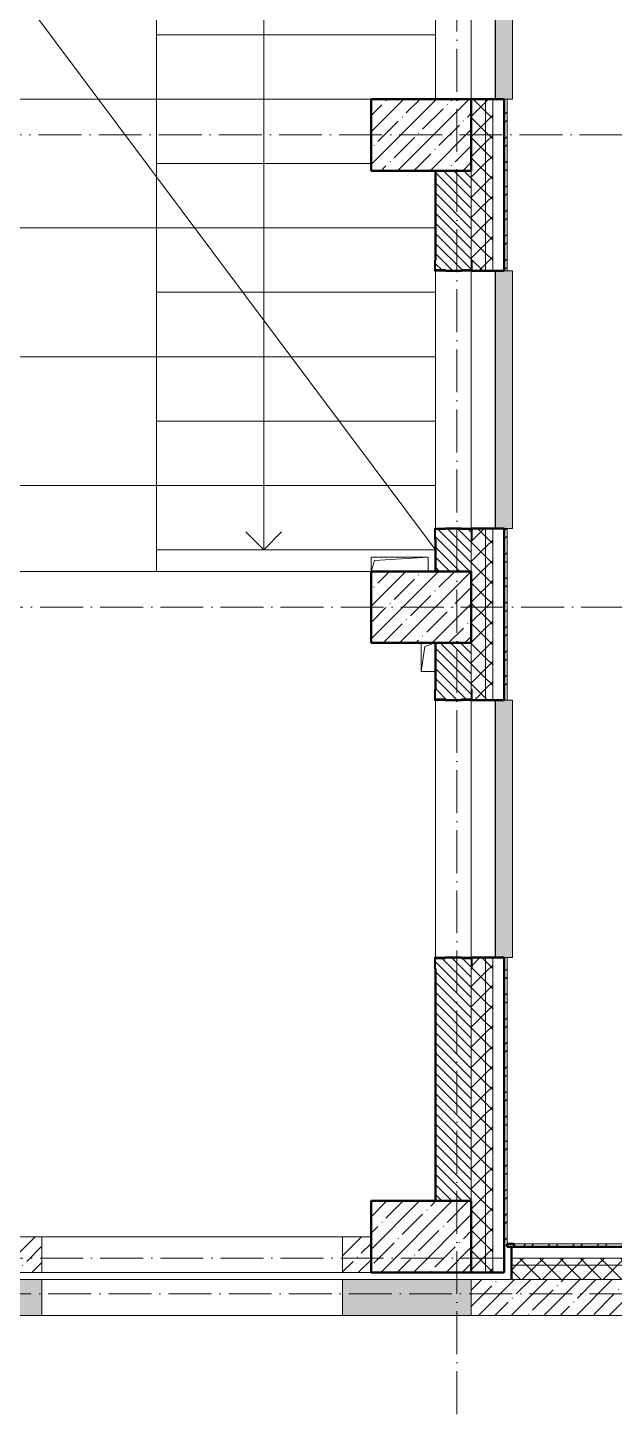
# Model space of a CAD drawing. Header units: millimetres. Extents: x -213536 to 1564669, y -45299 to 942238.
# Drawn here: x 564733 to 568833, y 580125 to 589775 of the extents above; entities that cross this region are included whole.
import ezdxf

# ---------------------------------------------------------------- set-up
doc = ezdxf.new("R2010")
doc.units = ezdxf.units.MM
doc.linetypes.add('50_200_ШТРИХ_1Т_ш5_п1_п1_', pattern=[700, 500, -100, 0, -100])
for name, color, linetype, lineweight in [('3.1) ЖБ окна 1.2 м', 102, 'Continuous', 30), ('A-DETL-____-OTLN-4', 7, 'Continuous', 18), ('A-FLOR-____-OTLN', 7, 'Continuous', 9), ('A-GENM-____-MCUT', 7, 'Continuous', 25), ('A-GENM-____-OTLN', 7, 'Continuous', 9), ('A-GENM-____-OTLN-1', 7, 'Continuous', 25), ('A-GLAZ-____-OTLN', 7, 'Continuous', 9), ('A-WALL-____-MCUT-1', 7, 'Continuous', 9), ('A-WALL-____-MCUT-2', 7, 'Continuous', 50), ('A-WALL-____-MCUT-3', 7, 'Continuous', 9), ('A-WALL-____-OTLN', 7, 'Continuous', 9), ('A-WALL-____-PATT-1', 7, 'Continuous', 9), ('A-WALL-FNSH-MCUT-1', 7, 'Continuous', 9), ('S-COLS-____-MCUT', 7, 'Continuous', 50), ('S-COLS-____-OTLN', 7, 'Continuous', 9), ('S-GRID-____-OTLN-1', 7, '50_200_ШТРИХ_1Т_ш5_п1_п1_', 9), ('S-STRS-____-OTLN-1', 7, 'Continuous', 9)]:
    doc.layers.add(name, color=color, linetype=linetype, lineweight=lineweight)
doc.layers.add('A-GLAZ-____-OTLN-1', color=7, linetype='Continuous', lineweight=9, true_color=0xc0c0c0)
pattern_1 = [(45, (544282.64, 571544.04), (-70.71068, 70.71068), []), (135, (544282.64, 571544.04), (-70.71068, -70.71068), [])]
pattern_2 = [(45, (544282.64, 571544.04), (-85.53659, 85.53659), []), (45, (544339.66, 571544.04), (-85.53659, 85.53659), [])]
pattern_3 = [(135, (544282.637, 571544.04), (-35.35534, -35.35534), [])]
pattern_4 = [(45, (544282.64, 571544.04), (-114.04925, 114.04925), []), (45, (544396.69, 571544.04), (-114.0493, 114.0493), [201.612, -40.322, 3.353, -36.97])]

# ---------------------------------------------------------------- blocks, each defined once
blk = doc.blocks.new('BSC_Колонна _Прямоугольная - 500х700-V104-АР1_План отверстий 2 этажа в осях 1-64_А-ГГ')
at = {"layer": 'S-COLS-____-OTLN'}
h = blk.add_hatch(dxfattribs=at)
h.set_pattern_fill('FP_133', color=256, style=0, pattern_type=2)
h.set_pattern_definition([(315, (-9781.04, 23200), (114.0493, 114.0493), []), (315, (-9781.04, 23085.95), (114.0493, 114.0493), [201.613, -40.323, 3.353, -36.97])])
h.paths.add_polyline_path([(-250, 350), (-250, -350), (250, -350), (250, 350)], flags=0)
at = {"layer": 'S-COLS-____-MCUT'}
for p, q in [((250, 350), (-250, 350)), ((-250, 350), (-250, -350)), ((250, -350), (250, 350)), ((-250, -350), (250, -350))]:
    blk.add_line(p, q, dxfattribs=at)
blk = doc.blocks.new('BSC_Колонна _Прямоугольная - 500х700-V106-АР1_План отверстий 2 этажа в осях 1-64_А-ГГ')
at = {"layer": 'S-COLS-____-OTLN'}
h = blk.add_hatch(dxfattribs=at)
h.set_pattern_fill('FP_135', color=256, style=0, pattern_type=2)
h.set_pattern_definition([(315, (-17481.04, 23200), (114.04925, 114.04925), []), (315, (-17481.04, 23085.95), (114.04925, 114.04925), [201.613, -40.323, 3.353, -36.97])])
h.paths.add_polyline_path([(-250, 350), (-250, -350), (250, -350), (250, 350)], flags=0)
at = {"layer": 'S-COLS-____-MCUT'}
for p, q in [((250, 350), (-250, 350)), ((-250, 350), (-250, -350)), ((250, -350), (250, 350)), ((-250, -350), (250, -350))]:
    blk.add_line(p, q, dxfattribs=at)
blk = doc.blocks.new('BSC_Колонна _Прямоугольная - 500х700-V111-АР1_План отверстий 2 этажа в осях 1-64_А-ГГ')
at = {"layer": 'S-COLS-____-OTLN'}
h = blk.add_hatch(dxfattribs=at)
h.set_pattern_fill('FP_140', color=256, style=0, pattern_type=2)
h.set_pattern_definition([(315, (-14181.04, 23200), (114.04925, 114.04925), []), (315, (-14181.04, 23085.95), (114.04925, 114.04925), [201.613, -40.323, 3.353, -36.97])])
h.paths.add_polyline_path([(-250, 350), (-250, -350), (250, -350), (250, 350)], flags=0)
at = {"layer": 'S-COLS-____-MCUT'}
for p, q in [((250, 350), (-250, 350)), ((-250, 350), (-250, -350)), ((250, -350), (250, 350)), ((-250, -350), (250, -350))]:
    blk.add_line(p, q, dxfattribs=at)
blk = doc.blocks.new('Фахверк_СКБ_Уголок - 250_2700-27497298-АР1_План отверстий 2 этажа в осях 1-64_А-ГГ')
at = {"layer": 'A-GENM-____-MCUT'}
for p, q in [((200, 181), (125, 181)), ((125, 181), (125, 106)), ((125, 106), (131, 106)), ((131, 106), (131, 175)), ((131, 175), (200, 175)), ((200, 175), (200, 181)), ((131, -6), (125, -6)), ((125, -6), (125, -81)), ((125, -81), (200, -81)), ((131, -75), (131, -6)), ((200, -75), (131, -75)), ((200, -81), (200, -75))]:
    blk.add_line(p, q, dxfattribs=at)
blk = doc.blocks.new('AR_Отверстие прямоугольное _в плите_ - AR_Отверстие прямоугольное _в плите_-30511515-АР1_План отверстий 2 этажа в осях 1-64_А-ГГ')
at = {"layer": 'A-GENM-____-OTLN'}
for p, q in [((-50, 100), (-50, -100)), ((-25, 75), (50, 100)), ((-50, -100), (-25, 75)), ((-50, -100), (50, -100))]:
    blk.add_line(p, q, dxfattribs=at)
blk = doc.blocks.new('AR_Отверстие прямоугольное _в плите_ - AR_Отверстие прямоугольное _в плите_-30511660-АР1_План отверстий 2 этажа в осях 1-64_А-ГГ')
at = {"layer": 'A-GENM-____-OTLN'}
for p, q in [((200, 50), (-200, 50)), ((-200, 50), (-200, -50)), ((-200, -50), (-175, 25)), ((-175, 25), (200, 50)), ((200, -50), (200, 50))]:
    blk.add_line(p, q, dxfattribs=at)
blk = doc.blocks.new('Отлив_СКБ - Отлив витража_120_НВФ-V194-АР1_План отверстий 2 этажа в осях 1-64_А-ГГ')
at = {"layer": 'A-GLAZ-____-OTLN-1'}
for points in [[(1800, -2), (1800, 0), (0, 0), (0, -2), (1544.5, -2)], [(1544.5, -120), (1800, -120), (1800, -2), (0, -2), (0, -120)]]:
    blk.add_hatch(color=256, dxfattribs=at).paths.add_polyline_path(points, flags=0)
at = {"layer": 'A-GLAZ-____-OTLN'}
for p, q in [((0, 0), (1800, 0)), ((1800, -2), (0, -2)), ((0, -120), (0, -83)), ((1800, -83), (1800, -120)), ((0, -120), (1800, -120))]:
    blk.add_line(p, q, dxfattribs=at)
blk = doc.blocks.new('Стены 9 - Стены 4-31627981-АР1_План отверстий 2 этажа в осях 1-64_А-ГГ')
at = {"layer": 'A-WALL-____-MCUT-2'}
for p, q in [((23850, 9731), (23800, 9731)), ((23800, 9731), (23800, 9711)), ((23800, 9711), (23850, 9711)), ((23850, 9711), (23850, 9731))]:
    blk.add_line(p, q, dxfattribs=at)
blk = doc.blocks.new('2этаж')
at = {"layer": 'S-GRID-____-OTLN-1', "color": 251, "ltscale": 0.6, "true_color": 0x636466}
for p, q in [((7858.3, 454533.3), (7858.3, 508896.9)), ((11116.1, 476497), (-20260.4, 476497)), ((-20260.4, 473197), (11116.1, 473197)), ((-20260.4, 468647), (8278.9, 468647)), ((88482.7, 468397), (-20037.2, 468397))]:
    blk.add_line(p, q, dxfattribs=at)

msp = doc.modelspace()

# ---------------------------------------------------------------- hatches: boundary and pattern name
at = {"layer": 'A-WALL-____-PATT-1'}
h = msp.add_hatch(dxfattribs=at)
h.set_pattern_fill('FP_1', color=256, style=0, pattern_type=2)
h.set_pattern_definition(pattern_1)
h.paths.add_polyline_path([(567982.6, 581075.1), (567982.6, 583275.1), (567932.6, 583275.1), (567932.6, 581075.1)], flags=0)
h.paths.add_polyline_path([(567932.6, 585075.1), (567982.6, 585075.1), (567982.6, 586275.1), (567932.6, 586275.1), (567932.6, 586039.9)], flags=0)
h.paths.add_polyline_path([(567932.6, 588075.1), (567982.6, 588075.1), (567982.6, 589275.1), (567932.6, 589275.1)], flags=0)
h.paths.add_polyline_path([(567982.6, 591075.1), (567982.6, 592275.1), (567932.6, 592275.1), (567932.6, 591075.1)], flags=0)
h.paths.add_polyline_path([(567982.6, 594075.1), (567982.6, 595275.1), (567932.6, 595275.1), (567932.6, 594075.1)], flags=0)
h.paths.add_polyline_path([(567982.6, 597075.1), (567982.6, 598275.1), (567932.6, 598275.1), (567932.6, 597075.1)], flags=0)
h.paths.add_polyline_path([(567982.6, 600075.1), (567982.6, 601275.1), (567932.6, 601275.1), (567932.6, 600075.1)], flags=0)
h.paths.add_polyline_path([(567982.6, 603075.1), (567982.6, 604275.1), (567932.6, 604275.1), (567932.6, 603075.1)], flags=0)
h.paths.add_polyline_path([(567982.6, 606075.1), (567982.6, 607275.1), (567932.6, 607275.1), (567932.6, 606075.1)], flags=0)
h.paths.add_polyline_path([(567982.6, 609075.1), (567982.6, 610275.1), (567932.6, 610275.1), (567932.6, 609075.1)], flags=0)
h.paths.add_polyline_path([(567982.6, 612075.1), (567982.6, 613325.1), (567932.6, 613325.1), (567932.6, 612075.1)], flags=0)
h.paths.add_polyline_path([(567982.6, 615125.1), (567982.6, 619375.1), (567932.6, 619375.1), (567932.6, 615125.1)], flags=0)
h = msp.add_hatch(dxfattribs=at)
h.set_pattern_fill('FP_1', color=256, style=0, pattern_type=2)
h.set_pattern_definition(pattern_1)
h.paths.add_polyline_path([(567932.6, 581075.1), (567932.6, 583275.1), (567838.6, 583275.1), (567838.6, 583200.1), (567832.6, 583200.1), (567832.6, 581075.1)], flags=0)
h.paths.add_polyline_path([(567838.6, 585075.1), (567932.6, 585075.1), (567932.6, 586275.1), (567838.6, 586275.1), (567838.6, 586200.1), (567832.6, 586200.1), (567832.6, 585150.1), (567838.6, 585150.1), (567838.6, 585081.1)], flags=0)
h.paths.add_polyline_path([(567932.6, 588075.1), (567932.6, 589275.1), (567832.6, 589275.1), (567832.6, 588150.1), (567838.6, 588150.1), (567838.6, 588075.1)], flags=0)
h.paths.add_polyline_path([(567932.6, 591075.1), (567932.6, 592275.1), (567838.6, 592275.1), (567838.6, 592200.1), (567832.6, 592200.1), (567832.6, 591150.1), (567838.6, 591150.1), (567838.6, 591075.1)], flags=0)
h.paths.add_polyline_path([(567832.6, 594075.1), (567932.6, 594075.1), (567932.6, 595275.1), (567838.6, 595275.1), (567838.6, 595200.1), (567832.6, 595200.1), (567832.6, 594575.1)], flags=0)
h.paths.add_polyline_path([(567838.6, 597075.1), (567932.6, 597075.1), (567932.6, 598275.1), (567832.6, 598275.1), (567832.6, 597150.1), (567838.6, 597150.1), (567838.6, 597081.1)], flags=0)
h.paths.add_polyline_path([(567932.6, 600075.1), (567932.6, 601275.1), (567838.6, 601275.1), (567838.6, 601200.1), (567832.6, 601200.1), (567832.6, 600150.1), (567838.6, 600150.1), (567838.6, 600075.1)], flags=0)
h.paths.add_polyline_path([(567932.6, 603075.1), (567932.6, 604275.1), (567832.6, 604275.1), (567832.6, 603150.1), (567838.6, 603150.1), (567838.6, 603075.1)], flags=0)
h.paths.add_polyline_path([(567838.6, 606075.1), (567932.6, 606075.1), (567932.6, 607275.1), (567838.6, 607275.1), (567838.6, 607200.1), (567832.6, 607200.1), (567832.6, 606150.1), (567838.6, 606150.1), (567838.6, 606081.1)], flags=0)
h.paths.add_polyline_path([(567838.6, 609075.1), (567932.6, 609075.1), (567932.6, 610275.1), (567832.6, 610275.1), (567832.6, 609150.1), (567838.6, 609150.1), (567838.6, 609081.1)], flags=0)
h.paths.add_polyline_path([(567932.6, 612075.1), (567932.6, 613325.1), (567838.6, 613325.1), (567838.6, 613250.1), (567832.6, 613250.1), (567832.6, 612150.1), (567838.6, 612150.1), (567838.6, 612075.1)], flags=0)
h.paths.add_polyline_path([(567932.6, 615125.1), (567932.6, 619275.1), (567832.6, 619275.1), (567832.6, 615125.1)], flags=0)
h = msp.add_hatch(dxfattribs=at)
h.set_pattern_fill('FP_3', color=256, style=0, pattern_type=2)
h.set_pattern_definition(pattern_2)
h.paths.add_polyline_path([(568082.6, 581265.1), (568082.6, 583275.1), (568062.6, 583275.1), (568062.6, 581265.1)], flags=0)
h.paths.add_polyline_path([(568082.6, 585075.1), (568082.6, 586275.1), (568062.6, 586275.1), (568062.6, 585075.1)], flags=0)
h.paths.add_polyline_path([(568082.6, 588075.1), (568082.6, 589275.1), (568062.6, 589275.1), (568062.6, 588075.1)], flags=0)
h.paths.add_polyline_path([(568082.6, 591075.1), (568082.6, 592275.1), (568062.6, 592275.1), (568062.6, 591075.1)], flags=0)
h.paths.add_polyline_path([(568082.6, 594075.1), (568082.6, 595275.1), (568062.6, 595275.1), (568062.6, 594075.1)], flags=0)
h.paths.add_polyline_path([(568082.6, 597075.1), (568082.6, 598275.1), (568062.6, 598275.1), (568062.6, 597075.1)], flags=0)
h.paths.add_polyline_path([(568082.6, 600075.1), (568082.6, 601275.1), (568062.6, 601275.1), (568062.6, 600075.1)], flags=0)
h.paths.add_polyline_path([(568082.6, 603075.1), (568082.6, 604275.1), (568062.6, 604275.1), (568062.6, 603075.1)], flags=0)
h.paths.add_polyline_path([(568062.6, 606075.1), (568082.6, 606075.1), (568082.6, 607275.1), (568062.6, 607275.1), (568062.6, 606679.7)], flags=0)
h.paths.add_polyline_path([(568082.6, 609075.1), (568082.6, 610275.1), (568062.6, 610275.1), (568062.6, 609075.1)], flags=0)
h.paths.add_polyline_path([(568082.6, 612075.1), (568082.6, 613095.1), (568062.6, 613095.1), (568062.6, 612075.1)], flags=0)
h = msp.add_hatch(dxfattribs=at)
h.set_pattern_fill('FP_6', color=256, style=0, pattern_type=2)
h.set_pattern_definition(pattern_3)
h.paths.add_polyline_path([(567832.6, 585975.1), (567832.6, 586269.1), (567763.6, 586269.1), (567763.6, 586275.1), (567651.6, 586275.1), (567651.6, 586269.1), (567582.6, 586269.1), (567582.6, 585975.1)], flags=0)
h.paths.add_polyline_path([(567763.6, 588075.1), (567763.6, 588081.1), (567832.6, 588081.1), (567832.6, 588775.1), (567582.6, 588775.1), (567582.6, 588081.1), (567651.6, 588081.1), (567651.6, 588075.1)], flags=0)
h = msp.add_hatch(dxfattribs=at)
h.set_pattern_fill('FP_6', color=256, style=0, pattern_type=2)
h.set_pattern_definition(pattern_3)
h.paths.add_polyline_path([(567582.6, 581575.1), (567832.6, 581575.1), (567831.8, 583269.1), (567763.6, 583269.1), (567763.6, 583275.1), (567651.6, 583275.1), (567651.6, 583269.1), (567582.6, 583269.1), (567582.6, 582599.9)], flags=0)
h.paths.add_polyline_path([(567763.6, 585075.1), (567763.6, 585081.1), (567832.6, 585081.1), (567832.6, 585475.1), (567582.6, 585475.1), (567582.6, 585081.1), (567651.6, 585081.1), (567651.6, 585075.1)], flags=0)
h = msp.add_hatch(dxfattribs=at)
h.set_pattern_fill('FP_25', color=256, style=0, pattern_type=2)
h.set_pattern_definition(pattern_4)
h.paths.add_polyline_path([(567132.6, 581075.1), (567132.6, 581325.1), (566932.6, 581325.1), (566932.6, 581075.1)], flags=0)
h.paths.add_polyline_path([(564832.6, 581075.1), (564832.6, 581325.1), (557182.6, 581325.1), (557182.6, 581075.1), (561943.6, 581075.1)], flags=0)
h.paths.add_polyline_path([(554873.7, 581075.1), (555082.6, 581075.1), (555082.6, 581325.1), (554382.6, 581325.1), (554382.6, 581075.1)], flags=0)
h = msp.add_hatch(dxfattribs=at)
h.set_pattern_fill('FP_3', color=256, style=0, pattern_type=2)
h.set_pattern_definition(pattern_2)
h.paths.add_polyline_path([(582597.6, 581255.1), (582597.6, 581275.1), (582082.6, 581275.1), (582082.6, 581255.1)], flags=0)
h.paths.add_polyline_path([(580282.6, 581255.1), (580282.6, 581275.1), (579082.6, 581275.1), (579082.6, 581255.1), (579618.2, 581255.1)], flags=0)
h.paths.add_polyline_path([(571282.6, 581255.1), (571282.6, 581275.1), (568132.6, 581275.1), (568132.6, 581255.1), (569013.4, 581255.1)], flags=0)
h = msp.add_hatch(dxfattribs=at)
h.set_pattern_fill('FP_1', color=256, style=0, pattern_type=2)
h.set_pattern_definition(pattern_1)
h.paths.add_polyline_path([(618632.6, 581125.1), (618632.6, 581175.1), (612282.6, 581175.1), (612282.6, 581125.1), (618502.4, 581125.1)], flags=0)
h.paths.add_polyline_path([(609665.1, 581125.1), (610482.6, 581125.1), (610482.6, 581175.1), (609282.6, 581175.1), (609282.6, 581125.1)], flags=0)
h.paths.add_polyline_path([(607482.6, 581125.1), (607482.6, 581175.1), (606282.6, 581175.1), (606282.6, 581125.1), (607013.9, 581125.1)], flags=0)
h.paths.add_polyline_path([(604482.6, 581125.1), (604482.6, 581175.1), (603282.6, 581175.1), (603282.6, 581125.1), (604362.7, 581125.1)], flags=0)
h.paths.add_polyline_path([(601482.6, 581125.1), (601482.6, 581175.1), (600282.6, 581175.1), (600282.6, 581125.1), (600827.8, 581125.1)], flags=0)
h.paths.add_polyline_path([(597282.6, 581125.1), (598482.6, 581125.1), (598482.6, 581175.1), (597282.6, 581175.1)], flags=0)
h.paths.add_polyline_path([(594282.6, 581125.1), (595482.6, 581125.1), (595482.6, 581175.1), (594282.6, 581175.1)], flags=0)
h.paths.add_polyline_path([(591990.5, 581125.1), (592482.6, 581125.1), (592482.6, 581175.1), (591282.6, 581175.1), (591282.6, 581125.1)], flags=0)
h.paths.add_polyline_path([(589482.6, 581125.1), (589482.6, 581175.1), (588282.6, 581175.1), (588282.6, 581125.1), (588455.6, 581125.1)], flags=0)
h.paths.add_polyline_path([(586482.6, 581125.1), (586482.6, 581175.1), (585282.6, 581175.1), (585282.6, 581125.1), (585804.4, 581125.1)], flags=0)
h.paths.add_polyline_path([(582082.6, 581125.1), (583482.6, 581125.1), (583482.6, 581175.1), (582082.6, 581175.1)], flags=0)
h.paths.add_polyline_path([(580282.6, 581125.1), (580282.6, 581175.1), (579082.6, 581175.1), (579082.6, 581125.1), (579618.2, 581125.1)], flags=0)
h.paths.add_polyline_path([(571282.6, 581125.1), (571282.6, 581175.1), (568112.6, 581175.1), (568112.6, 581125.1), (569013.4, 581125.1)], flags=0)
h = msp.add_hatch(dxfattribs=at)
h.set_pattern_fill('FP_1', color=256, style=0, pattern_type=2)
h.set_pattern_definition(pattern_1)
h.paths.add_polyline_path([(618632.6, 581025.1), (618632.6, 581125.1), (612282.6, 581125.1), (612282.6, 581031.1), (612357.6, 581031.1), (612357.6, 581025.1), (618502.4, 581025.1)], flags=0)
h.paths.add_polyline_path([(609665.1, 581025.1), (610407.6, 581025.1), (610407.6, 581031.1), (610482.6, 581031.1), (610482.6, 581125.1), (609282.6, 581125.1), (609282.6, 581031.1), (609357.6, 581031.1), (609357.6, 581025.1)], flags=0)
h.paths.add_polyline_path([(607407.6, 581025.1), (607407.6, 581031.1), (607482.6, 581031.1), (607482.6, 581125.1), (606282.6, 581125.1), (606282.6, 581031.1), (606357.6, 581031.1), (606357.6, 581025.1), (607132.6, 581025.1)], flags=0)
h.paths.add_polyline_path([(603632.6, 581025.1), (604407.6, 581025.1), (604407.6, 581031.1), (604482.6, 581031.1), (604482.6, 581125.1), (603282.6, 581125.1), (603282.6, 581031.1), (603357.6, 581031.1), (603357.6, 581025.1), (603479, 581025.1)], flags=0)
h.paths.add_polyline_path([(600827.8, 581025.1), (601407.6, 581025.1), (601407.6, 581031.1), (601482.6, 581031.1), (601482.6, 581125.1), (600282.6, 581125.1), (600282.6, 581031.1), (600357.6, 581031.1), (600357.6, 581025.1)], flags=0)
h.paths.add_polyline_path([(598132.6, 581025.1), (598407.6, 581025.1), (598407.6, 581031.1), (598482.6, 581031.1), (598482.6, 581125.1), (597282.6, 581125.1), (597282.6, 581031.1), (597357.6, 581031.1), (597357.6, 581025.1), (597632.6, 581025.1)], flags=0)
h.paths.add_polyline_path([(595132.6, 581025.1), (595407.6, 581025.1), (595407.6, 581031.1), (595482.6, 581031.1), (595482.6, 581125.1), (594282.6, 581125.1), (594282.6, 581031.1), (594357.6, 581031.1), (594357.6, 581025.1), (594641.7, 581025.1)], flags=0)
h.paths.add_polyline_path([(592407.6, 581025.1), (592407.6, 581031.1), (592482.6, 581031.1), (592482.6, 581125.1), (591282.6, 581125.1), (591282.6, 581031.1), (591357.6, 581031.1), (591357.6, 581025.1), (591990.5, 581025.1)], flags=0)
h.paths.add_polyline_path([(589407.6, 581025.1), (589407.6, 581031.1), (589482.6, 581031.1), (589482.6, 581125.1), (588282.6, 581125.1), (588282.6, 581031.1), (588357.6, 581031.1), (588357.6, 581025.1), (589132.6, 581025.1)], flags=0)
h.paths.add_polyline_path([(585357.6, 581025.1), (586407.6, 581025.1), (586407.6, 581031.1), (586482.6, 581031.1), (586482.6, 581125.1), (585282.6, 581125.1), (585282.6, 581031.1), (585357.6, 581031.1)], flags=0)
h.paths.add_polyline_path([(583132.6, 581025.1), (583407.6, 581025.1), (583407.6, 581031.1), (583482.6, 581031.1), (583482.6, 581125.1), (582082.6, 581125.1), (582082.6, 581025.1), (582582.6, 581025.1)], flags=0)
h.paths.add_polyline_path([(579618.2, 581025.1), (580207.6, 581025.1), (580207.6, 581031.1), (580282.6, 581031.1), (580282.6, 581125.1), (579082.6, 581125.1), (579082.6, 581025.1), (579582.6, 581025.1)], flags=0)
h.paths.add_polyline_path([(571207.6, 581025.1), (571207.6, 581031.1), (571282.6, 581031.1), (571282.6, 581125.1), (568112.6, 581125.1), (568112.6, 581025.1), (570582.6, 581025.1)], flags=0)
h = msp.add_hatch(dxfattribs=at)
h.set_pattern_fill('FP_25', color=256, style=0, pattern_type=2)
h.set_pattern_definition(pattern_4)
h.paths.add_polyline_path([(566932.6, 580775.1), (567832.6, 580775.1), (567832.6, 581025.1), (566932.6, 581025.1)], flags=0)
h.paths.add_polyline_path([(564832.6, 580775.1), (564832.6, 581025.1), (557182.6, 581025.1), (557182.6, 580775.1), (561943.6, 580775.1)], flags=0)
h.paths.add_polyline_path([(555082.6, 580775.1), (555082.6, 581025.1), (553882.6, 581025.1), (553882.6, 580775.1), (554873.7, 580775.1)], flags=0)
h.paths.add_polyline_path([(549571.3, 580775.1), (549882.6, 580775.1), (549882.6, 581025.1), (542332.6, 581025.1), (542332.6, 580775.1), (547803.9, 580775.1)], flags=0)
h = msp.add_hatch(dxfattribs=at)
h.set_pattern_fill('FP_25', color=256, style=0, pattern_type=2)
h.set_pattern_definition(pattern_4)
h.paths.add_polyline_path([(570082.6, 580775.1), (570082.6, 581025.1), (567832.6, 581025.1), (567832.6, 580775.1), (569013.4, 580775.1)], flags=0)

# ---------------------------------------------------------------- linework, layer by layer
at = {"layer": 'A-DETL-____-OTLN-4'}
msp.add_line((567582.6, 586125.1), (558732.6, 597958.6), dxfattribs=at)
at = {"layer": 'A-FLOR-____-OTLN'}
msp.add_line((567132.6, 585975.1), (565632.6, 585975.1), dxfattribs=at)
at = {"layer": 'A-WALL-____-MCUT-1'}
for p, q in [((564832.6, 581325.1), (560982.6, 581325.1)), ((564832.6, 581075.1), (564832.6, 581325.1)), ((567132.6, 581325.1), (566932.6, 581325.1)), ((566932.6, 581325.1), (566932.6, 581075.1)), ((557182.6, 581075.1), (564832.6, 581075.1)), ((566932.6, 581075.1), (567132.6, 581075.1)), ((564832.6, 581025.1), (557182.6, 581025.1)), ((564832.6, 580775.1), (564832.6, 581025.1)), ((566932.6, 581025.1), (566932.6, 580775.1)), ((570082.6, 581025.1), (566932.6, 581025.1)), ((567832.6, 580775.1), (567832.6, 581025.1)), ((557182.6, 580775.1), (564832.6, 580775.1)), ((566932.6, 580775.1), (570082.6, 580775.1))]:
    msp.add_line(p, q, dxfattribs=at)
at = {"layer": 'A-WALL-____-MCUT-2'}
for p, q in [((568062.6, 589275.1), (567832.6, 589275.1)), ((568062.6, 588075.1), (568062.6, 589275.1)), ((567582.6, 588775.1), (567582.6, 588150.1)), ((567651.6, 588075.1), (567763.6, 588075.1)), ((567838.6, 588075.1), (568062.6, 588075.1)), ((567763.6, 586275.1), (567651.6, 586275.1)), ((568062.6, 586275.1), (567838.6, 586275.1)), ((568062.6, 585075.1), (568062.6, 586275.1)), ((567582.6, 586200.1), (567582.6, 585975.1)), ((567582.6, 585475.1), (567582.6, 585150.1)), ((567651.6, 585075.1), (567763.6, 585075.1)), ((567838.6, 585075.1), (568062.6, 585075.1)), ((567763.6, 583275.1), (567651.6, 583275.1)), ((568062.6, 583275.1), (567838.6, 583275.1)), ((568062.6, 581075.1), (568062.6, 583275.1)), ((567582.6, 583200.1), (567582.6, 581575.1)), ((571282.6, 581255.1), (568112.6, 581255.1)), ((568112.6, 581255.1), (568112.6, 581025.1)), ((567832.6, 581075.1), (568062.6, 581075.1))]:
    msp.add_line(p, q, dxfattribs=at)
at = {"layer": 'A-WALL-____-MCUT-3'}
for p, q in [((567932.6, 588075.1), (567932.6, 589275.1)), ((567982.6, 588075.1), (567982.6, 589275.1)), ((567832.6, 588775.1), (567832.6, 588150.1)), ((567932.6, 585075.1), (567932.6, 586275.1)), ((567982.6, 585075.1), (567982.6, 586275.1)), ((567832.6, 586200.1), (567832.6, 585975.1)), ((567832.6, 585475.1), (567832.6, 585150.1)), ((567932.6, 581075.1), (567932.6, 583275.1)), ((567982.6, 581075.1), (567982.6, 583275.1)), ((567832.6, 583200.1), (567832.6, 581575.1)), ((571282.6, 581175.1), (568112.6, 581175.1)), ((571282.6, 581125.1), (568112.6, 581125.1))]:
    msp.add_line(p, q, dxfattribs=at)
at = {"layer": 'A-WALL-____-OTLN'}
for p, q in [((567582.6, 589275.1), (567582.6, 591075.1)), ((567832.6, 589275.1), (567832.6, 591075.1)), ((567582.6, 586275.1), (567582.6, 588075.1)), ((567832.6, 586275.1), (567832.6, 588075.1)), ((567832.6, 588075.1), (567832.6, 586275.1)), ((567582.6, 583275.1), (567582.6, 585075.1)), ((567832.6, 585075.1), (567832.6, 585075.1)), ((567832.6, 585075.1), (567832.6, 583275.1)), ((564832.6, 581325.1), (566932.6, 581325.1)), ((566932.6, 581075.1), (564832.6, 581075.1)), ((564832.6, 581025.1), (566932.6, 581025.1)), ((566932.6, 580775.1), (564832.6, 580775.1))]:
    msp.add_line(p, q, dxfattribs=at)
at = {"layer": 'A-WALL-FNSH-MCUT-1'}
for p, q in [((568082.6, 589275.1), (568062.6, 589275.1)), ((568082.6, 588075.1), (568082.6, 589275.1)), ((568062.6, 588075.1), (568082.6, 588075.1)), ((568082.6, 586275.1), (568062.6, 586275.1)), ((568082.6, 585075.1), (568082.6, 586275.1)), ((568062.6, 585075.1), (568082.6, 585075.1)), ((568082.6, 583275.1), (568062.6, 583275.1)), ((568082.6, 581265.1), (568082.6, 583275.1)), ((568062.6, 581265.1), (568082.6, 581265.1)), ((571282.6, 581275.1), (568132.6, 581275.1)), ((568132.6, 581275.1), (568132.6, 581255.1))]:
    msp.add_line(p, q, dxfattribs=at)
at = {"layer": 'S-STRS-____-OTLN-1'}
for p, q in [((565632.6, 590175.1), (565632.6, 589275.1)), ((566382.6, 590175.1), (566382.6, 589725.1)), ((565632.6, 589725.1), (565632.6, 589275.1)), ((567582.6, 589725.1), (565632.6, 589725.1)), ((567582.6, 589725.1), (565632.6, 589725.1)), ((566382.6, 589725.1), (566382.6, 589275.1)), ((565632.6, 589275.1), (558732.6, 589275.1)), ((565632.6, 589275.1), (558732.6, 589275.1)), ((567132.6, 589275.1), (565632.6, 589275.1)), ((567132.6, 589275.1), (565632.6, 589275.1)), ((565632.6, 589275.1), (565632.6, 588375.1)), ((566382.6, 589275.1), (566382.6, 588825.1)), ((565632.6, 588825.1), (565632.6, 588375.1)), ((567132.6, 588825.1), (565632.6, 588825.1)), ((567132.6, 588825.1), (565632.6, 588825.1)), ((566382.6, 588825.1), (566382.6, 588375.1)), ((565632.6, 588375.1), (558032.6, 588375.1)), ((565632.6, 588375.1), (558032.6, 588375.1)), ((567582.6, 588375.1), (565632.6, 588375.1)), ((567582.6, 588375.1), (565632.6, 588375.1)), ((565632.6, 588375.1), (565632.6, 587475.1)), ((566382.6, 588375.1), (566382.6, 587925.1)), ((565632.6, 587925.1), (565632.6, 587475.1)), ((567582.6, 587925.1), (565632.6, 587925.1)), ((567582.6, 587925.1), (565632.6, 587925.1)), ((566382.6, 587925.1), (566382.6, 587475.1)), ((565632.6, 587475.1), (558032.6, 587475.1)), ((565632.6, 587475.1), (558032.6, 587475.1)), ((567582.6, 587475.1), (565632.6, 587475.1)), ((567582.6, 587475.1), (565632.6, 587475.1)), ((565632.6, 587475.1), (565632.6, 586575.1)), ((566382.6, 587475.1), (566382.6, 587025.1)), ((565632.6, 587025.1), (565632.6, 586575.1)), ((567582.6, 587025.1), (565632.6, 587025.1)), ((567582.6, 587025.1), (565632.6, 587025.1)), ((566382.6, 587025.1), (566382.6, 586575.1)), ((565632.6, 586575.1), (558032.6, 586575.1)), ((565632.6, 586575.1), (558032.6, 586575.1)), ((567582.6, 586575.1), (565632.6, 586575.1)), ((567582.6, 586575.1), (565632.6, 586575.1)), ((565632.6, 586575.1), (565632.6, 585975.1)), ((566382.6, 586575.1), (566382.6, 586125.1)), ((566382.6, 586125.1), (566257.6, 586250.1)), ((566382.6, 586125.1), (566507.6, 586250.1)), ((567582.6, 586125.1), (565632.6, 586125.1)), ((565632.6, 585975.1), (564632.6, 585975.1))]:
    msp.add_line(p, q, dxfattribs=at)

# ---------------------------------------------------------------- block references
at = {"layer": '3.1) ЖБ окна 1.2 м'}
msp.add_blockref('2этаж', (559874.3, 112528.1), dxfattribs=at)
at = {"layer": 'A-GENM-____-OTLN'}
for name, p in [('AR_Отверстие прямоугольное _в плите_ - AR_Отверстие прямоугольное _в плите_-30511660-АР1_План отверстий 2 этажа в осях 1-64_А-ГГ', (567332.6, 586025.1)), ('AR_Отверстие прямоугольное _в плите_ - AR_Отверстие прямоугольное _в плите_-30511515-АР1_План отверстий 2 этажа в осях 1-64_А-ГГ', (567532.6, 585375.1))]:
    msp.add_blockref(name, p, dxfattribs=at)
at = {"layer": 'A-GENM-____-OTLN-1'}
for p, rotation in [((567757.6, 587950.1), 89.99999999999991), ((567657.6, 586400.1), 269.9999999999999), ((567757.6, 584950.1), 89.99999999999991), ((567657.6, 583400.1), 269.9999999999999)]:
    msp.add_blockref('Фахверк_СКБ_Уголок - 250_2700-27497298-АР1_План отверстий 2 этажа в осях 1-64_А-ГГ', p, dxfattribs=dict(at, rotation=rotation))
at = {"layer": 'A-GLAZ-____-OTLN', "rotation": 90}
for p in [(567999.6, 589275.1), (567999.6, 586275.1), (567999.6, 583275.1)]:
    msp.add_blockref('Отлив_СКБ - Отлив витража_120_НВФ-V194-АР1_План отверстий 2 этажа в осях 1-64_А-ГГ', p, dxfattribs=at)
at = {"layer": 'A-WALL-____-OTLN'}
msp.add_blockref('Стены 9 - Стены 4-31627981-АР1_План отверстий 2 этажа в осях 1-64_А-ГГ', (544282.6, 571544), dxfattribs=at)
at = {"layer": 'S-COLS-____-OTLN', "rotation": 89.9999999999999}
for name, p in [('BSC_Колонна _Прямоугольная - 500х700-V106-АР1_План отверстий 2 этажа в осях 1-64_А-ГГ', (567482.6, 589025.1)), ('BSC_Колонна _Прямоугольная - 500х700-V111-АР1_План отверстий 2 этажа в осях 1-64_А-ГГ', (567482.6, 585725.1)), ('BSC_Колонна _Прямоугольная - 500х700-V104-АР1_План отверстий 2 этажа в осях 1-64_А-ГГ', (567482.6, 581325.1))]:
    msp.add_blockref(name, p, dxfattribs=at)

doc.saveas('drawing.dxf')
